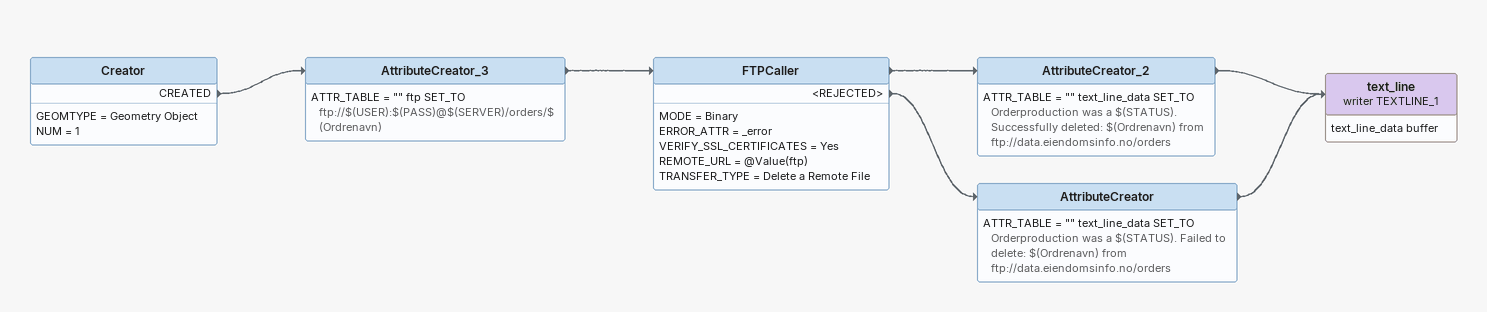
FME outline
Creator
    GEOMTYPE = Geometry Object
    NUM = 1
    CREATED -> AttributeCreator_3
AttributeCreator_3
    ATTR_TABLE = "" ftp SET_TO ftp://$(USER):$(PASS)@$(SERVER)/orders/$(Ordrenavn)
    -> FTPCaller
FTPCaller
    MODE = Binary
    ERROR_ATTR = _error
    VERIFY_SSL_CERTIFICATES = Yes
    REMOTE_URL = @Value(ftp)
    TRANSFER_TYPE = Delete a Remote File
    -> AttributeCreator_2
    <REJECTED> -> AttributeCreator
AttributeCreator_2
    ATTR_TABLE = "" text_line_data SET_TO Orderproduction was a $(STATUS). Successfully deleted: $(Ordrenavn) from ftp://data.eiendomsinfo.no/orders
    -> text_line (writer TEXTLINE_1)
AttributeCreator
    ATTR_TABLE = "" text_line_data SET_TO Orderproduction was a $(STATUS). Failed to delete: $(Ordrenavn) from ftp://data.eiendomsinfo.no/orders
    -> text_line (writer TEXTLINE_1)
text_line (writer TEXTLINE_1)
    attributes: text_line_data buffer
